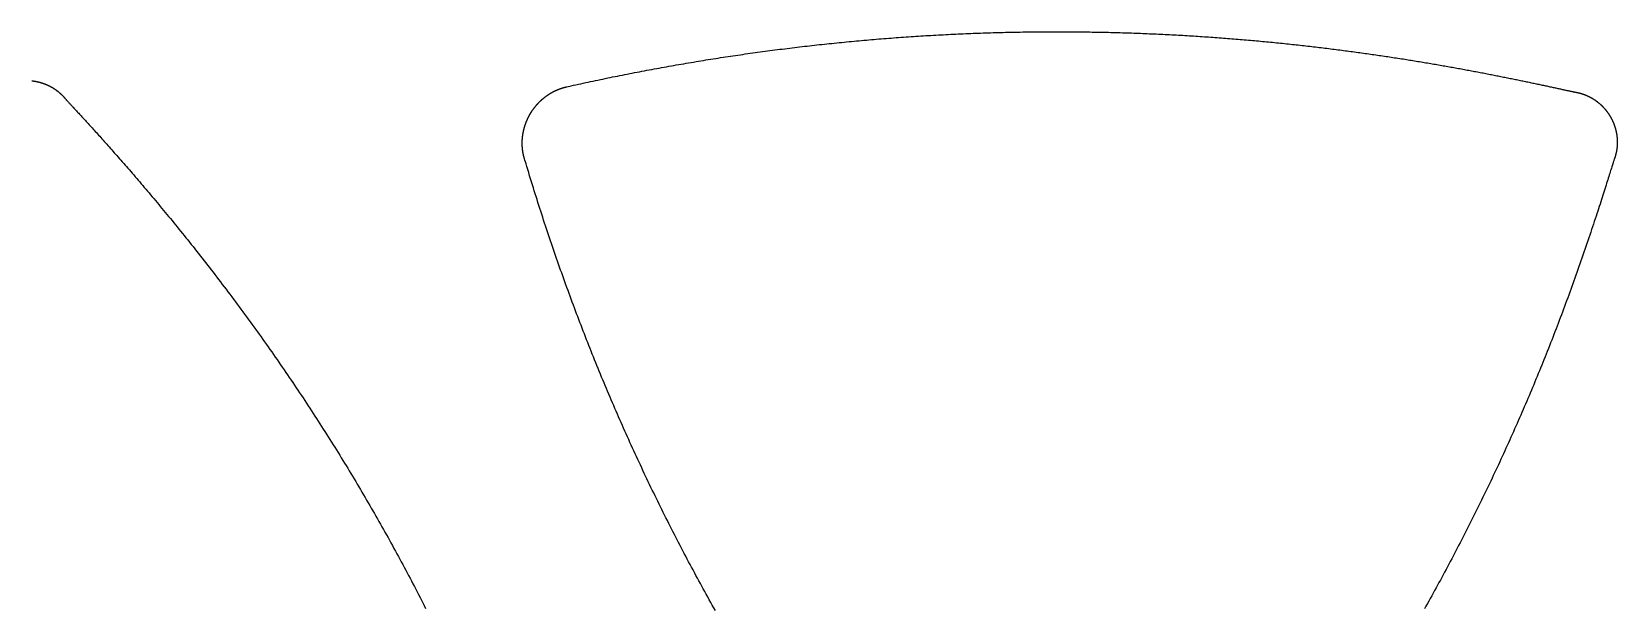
# Model space of a CAD drawing. Extents: x -3 to 136, y 0 to 121.
# Drawn here: x 50.09 to 75.42, y 16.77 to 25.97 of the extents above; entities that cross this region are included whole.
import ezdxf

# ---------------------------------------------------------------- set-up
doc = ezdxf.new("R2010")
doc.units = 0
doc.layers.get('0').update_dxf_attribs({"linetype": 'CONTINUOUS'})

msp = doc.modelspace()

# ---------------------------------------------------------------- linework, layer by layer
for points in [[(58.6325, 25.0949, 0), (58.7015, 25.1102, 0), (58.7409, 25.1189, 0), (58.7798, 25.1274, 0), (58.8187, 25.136, 0), (58.8578, 25.1445, 0), (58.8969, 25.1529, 0), (58.936, 25.1614, 0), (58.975, 25.1697, 0), (59.014, 25.1781, 0), (59.053, 25.1864, 0), (59.092, 25.1946, 0), (59.131, 25.2028, 0), (59.17, 25.211, 0), (59.209, 25.2191, 0), (59.2481, 25.2272, 0), (59.2872, 25.2352, 0), (59.3263, 25.2432, 0), (59.3654, 25.2512, 0), (59.4045, 25.2591, 0), (59.4436, 25.267, 0), (59.4827, 25.2749, 0), (59.5219, 25.2827, 0), (59.561, 25.2904, 0), (59.6001, 25.2981, 0), (59.6392, 25.3058, 0), (59.6784, 25.3134, 0), (59.7175, 25.321, 0), (59.7567, 25.3286, 0), (59.7958, 25.3361, 0), (59.835, 25.3435, 0), (59.8741, 25.351, 0), (59.9133, 25.3583, 0), (59.9525, 25.3657, 0), (59.9917, 25.373, 0), (60.0308, 25.3802, 0), (60.07, 25.3874, 0), (60.1092, 25.3946, 0), (60.1485, 25.4017, 0), (60.1877, 25.4088, 0), (60.2269, 25.4158, 0), (60.2661, 25.4228, 0), (60.3054, 25.4298, 0), (60.3446, 25.4367, 0), (60.3839, 25.4436, 0), (60.4232, 25.4504, 0), (60.4624, 25.4572, 0), (60.5017, 25.4639, 0), (60.541, 25.4706, 0), (60.5803, 25.4773, 0), (60.6197, 25.4839, 0), (60.659, 25.4905, 0), (60.6983, 25.497, 0), (60.7377, 25.5035, 0), (60.777, 25.51, 0), (60.8164, 25.5164, 0), (60.8558, 25.5227, 0), (60.8951, 25.529, 0), (60.9345, 25.5353, 0), (60.9739, 25.5415, 0), (61.0133, 25.5477, 0), (61.0526, 25.5539, 0), (61.092, 25.56, 0), (61.1314, 25.566, 0), (61.1708, 25.572, 0), (61.2102, 25.578, 0), (61.2495, 25.5839, 0), (61.2889, 25.5898, 0), (61.3283, 25.5956, 0), (61.3677, 25.6014, 0), (61.4071, 25.6071, 0), (61.4465, 25.6128, 0), (61.4859, 25.6185, 0), (61.5253, 25.6241, 0), (61.5647, 25.6297, 0), (61.6042, 25.6352, 0), (61.6436, 25.6407, 0), (61.683, 25.6461, 0), (61.7224, 25.6515, 0), (61.7618, 25.6568, 0), (61.8012, 25.6622, 0), (61.8407, 25.6674, 0), (61.8801, 25.6726, 0), (61.9195, 25.6778, 0), (61.959, 25.6829, 0), (61.9984, 25.688, 0), (62.0379, 25.693, 0), (62.0773, 25.698, 0), (62.1167, 25.703, 0), (62.1562, 25.7079, 0), (62.1957, 25.7127, 0), (62.2351, 25.7176, 0), (62.2746, 25.7223, 0), (62.314, 25.7271, 0), (62.3535, 25.7317, 0), (62.393, 25.7364, 0), (62.4324, 25.741, 0), (62.4719, 25.7455, 0), (62.5114, 25.75, 0), (62.5509, 25.7545, 0), (62.5904, 25.7589, 0), (62.6299, 25.7633, 0), (62.6694, 25.7676, 0), (62.7089, 25.7719, 0), (62.7484, 25.7761, 0), (62.7879, 25.7803, 0), (62.8274, 25.7845, 0), (62.8669, 25.7886, 0), (62.9064, 25.7926, 0), (62.9459, 25.7966, 0), (62.9854, 25.8006, 0), (63.025, 25.8045, 0), (63.0645, 25.8084, 0), (63.104, 25.8123, 0), (63.1436, 25.8161, 0), (63.1831, 25.8198, 0), (63.2227, 25.8235, 0), (63.2622, 25.8272, 0), (63.3018, 25.8308, 0), (63.3413, 25.8344, 0), (63.3809, 25.8379, 0), (63.4205, 25.8414, 0), (63.46, 25.8448, 0), (63.4996, 25.8482, 0), (63.5392, 25.8515, 0), (63.5788, 25.8548, 0), (63.6184, 25.8581, 0), (63.658, 25.8613, 0), (63.6976, 25.8645, 0), (63.7372, 25.8676, 0), (63.7768, 25.8707, 0), (63.8164, 25.8737, 0), (63.856, 25.8767, 0), (63.8956, 25.8796, 0), (63.9352, 25.8825, 0), (63.9749, 25.8854, 0), (64.0145, 25.8882, 0), (64.0541, 25.891, 0), (64.0938, 25.8937, 0), (64.1334, 25.8964, 0), (64.1731, 25.899, 0), (64.2127, 25.9016, 0), (64.2524, 25.9041, 0), (64.2921, 25.9066, 0), (64.3317, 25.9091, 0), (64.3714, 25.9115, 0), (64.4111, 25.9138, 0), (64.4508, 25.9161, 0), (64.4905, 25.9184, 0), (64.5302, 25.9206, 0), (64.5699, 25.9228, 0), (64.6096, 25.9249, 0), (64.6493, 25.927, 0), (64.689, 25.9291, 0), (64.7287, 25.9311, 0), (64.7684, 25.933, 0), (64.8082, 25.9349, 0), (64.8479, 25.9368, 0), (64.8877, 25.9386, 0), (64.9274, 25.9404, 0), (64.9672, 25.9421, 0), (65.0069, 25.9438, 0), (65.0467, 25.9455, 0), (65.0864, 25.947, 0), (65.1262, 25.9486, 0), (65.166, 25.9501, 0), (65.2058, 25.9516, 0), (65.2456, 25.953, 0), (65.2854, 25.9543, 0), (65.3252, 25.9557, 0), (65.365, 25.9569, 0), (65.4048, 25.9582, 0), (65.4446, 25.9593, 0), (65.4844, 25.9605, 0), (65.5242, 25.9616, 0), (65.5639, 25.9626, 0), (65.6035, 25.9636, 0), (65.6431, 25.9646, 0), (65.6826, 25.9655, 0), (65.7221, 25.9663, 0), (65.7615, 25.9672, 0), (65.8009, 25.9679, 0), (65.8402, 25.9687, 0), (65.8794, 25.9693, 0), (65.9186, 25.97, 0), (65.9577, 25.9706, 0), (65.9968, 25.9711, 0), (66.0358, 25.9716, 0), (66.0747, 25.9721, 0), (66.1136, 25.9725, 0), (66.1524, 25.9728, 0), (66.1912, 25.9732, 0), (66.2299, 25.9734, 0), (66.2685, 25.9737, 0), (66.3071, 25.9739, 0), (66.3457, 25.974, 0), (66.3841, 25.9741, 0), (66.4225, 25.9742, 0), (66.4609, 25.9742, 0), (66.4992, 25.9742, 0), (66.5374, 25.9742, 0), (66.5756, 25.9741, 0), (66.6137, 25.9739, 0), (66.6517, 25.9737, 0), (66.6897, 25.9735, 0), (66.7276, 25.9732, 0), (66.7655, 25.9729, 0), (66.8033, 25.9726, 0), (66.841, 25.9722, 0), (66.8787, 25.9718, 0), (66.9163, 25.9713, 0), (66.9539, 25.9708, 0), (66.9914, 25.9703, 0), (67.0288, 25.9697, 0), (67.0662, 25.9691, 0), (67.1035, 25.9684, 0), (67.1407, 25.9677, 0), (67.1779, 25.967, 0), (67.215, 25.9662, 0), (67.2521, 25.9654, 0), (67.2891, 25.9645, 0), (67.326, 25.9636, 0), (67.3629, 25.9627, 0), (67.3997, 25.9617, 0), (67.4365, 25.9607, 0), (67.4732, 25.9597, 0), (67.5098, 25.9586, 0), (67.5463, 25.9575, 0), (67.5828, 25.9564, 0), (67.6193, 25.9552, 0), (67.6556, 25.954, 0), (67.692, 25.9527, 0), (67.7282, 25.9514, 0), (67.7644, 25.9501, 0), (67.8005, 25.9487, 0), (67.8365, 25.9473, 0), (67.8725, 25.9459, 0), (67.9085, 25.9445, 0), (67.9443, 25.943, 0), (67.9801, 25.9414, 0), (68.0158, 25.9399, 0), (68.0515, 25.9383, 0), (68.0871, 25.9366, 0), (68.1226, 25.935, 0), (68.1581, 25.9333, 0), (68.1935, 25.9315, 0), (68.2289, 25.9298, 0), (68.2641, 25.928, 0), (68.2994, 25.9262, 0), (68.3345, 25.9243, 0), (68.3696, 25.9224, 0), (68.4046, 25.9205, 0), (68.4396, 25.9185, 0), (68.4744, 25.9166, 0), (68.5093, 25.9145, 0), (68.544, 25.9125, 0), (68.5787, 25.9104, 0), (68.6133, 25.9083, 0), (68.6479, 25.9062, 0), (68.6824, 25.904, 0), (68.7168, 25.9018, 0), (68.7511, 25.8996, 0), (68.7854, 25.8973, 0), (68.8196, 25.8951, 0), (68.8538, 25.8928, 0), (68.8879, 25.8904, 0), (68.9219, 25.888, 0), (68.9559, 25.8857, 0), (68.9897, 25.8832, 0), (69.0236, 25.8808, 0), (69.0573, 25.8783, 0), (69.091, 25.8758, 0), (69.1246, 25.8733, 0), (69.1582, 25.8707, 0), (69.1916, 25.8681, 0), (69.225, 25.8655, 0), (69.2584, 25.8629, 0), (69.2917, 25.8602, 0), (69.3249, 25.8575, 0), (69.358, 25.8548, 0), (69.3911, 25.852, 0), (69.4241, 25.8493, 0), (69.457, 25.8465, 0), (69.4899, 25.8437, 0), (69.5227, 25.8408, 0), (69.5554, 25.8379, 0), (69.588, 25.835, 0), (69.6206, 25.8321, 0), (69.6531, 25.8292, 0), (69.6856, 25.8262, 0), (69.718, 25.8232, 0), (69.7503, 25.8202, 0), (69.7825, 25.8172, 0), (69.8147, 25.8141, 0), (69.8468, 25.8111, 0), (69.8788, 25.808, 0), (69.9108, 25.8048, 0), (69.9427, 25.8017, 0), (69.9745, 25.7985, 0), (70.0062, 25.7953, 0), (70.0379, 25.7921, 0), (70.0695, 25.7889, 0), (70.101, 25.7856, 0), (70.1325, 25.7823, 0), (70.1639, 25.7791, 0), (70.1952, 25.7757, 0), (70.2265, 25.7724, 0), (70.2576, 25.769, 0), (70.2887, 25.7657, 0), (70.3198, 25.7623, 0), (70.3507, 25.7589, 0), (70.3816, 25.7554, 0), (70.4125, 25.752, 0), (70.4432, 25.7485, 0), (70.4739, 25.745, 0), (70.5045, 25.7415, 0), (70.535, 25.738, 0), (70.5655, 25.7344, 0), (70.5959, 25.7309, 0), (70.6262, 25.7273, 0), (70.6564, 25.7237, 0), (70.6866, 25.7201, 0), (70.7167, 25.7164, 0), (70.7467, 25.7128, 0), (70.7767, 25.7091, 0), (70.8065, 25.7054, 0), (70.8363, 25.7017, 0), (70.8661, 25.698, 0), (70.8957, 25.6943, 0), (70.9253, 25.6905, 0), (70.9548, 25.6868, 0), (70.9842, 25.683, 0), (71.0136, 25.6792, 0), (71.0429, 25.6754, 0), (71.0721, 25.6716, 0), (71.1012, 25.6678, 0), (71.1303, 25.6639, 0), (71.1593, 25.66, 0), (71.1882, 25.6562, 0), (71.217, 25.6523, 0), (71.2458, 25.6484, 0), (71.2745, 25.6445, 0), (71.3031, 25.6405, 0), (71.3316, 25.6366, 0), (71.3601, 25.6326, 0), (71.3885, 25.6287, 0), (71.4168, 25.6247, 0), (71.445, 25.6207, 0), (71.4732, 25.6167, 0), (71.5013, 25.6127, 0), (71.5293, 25.6086, 0), (71.5572, 25.6046, 0), (71.5851, 25.6006, 0), (71.6129, 25.5965, 0), (71.6406, 25.5924, 0), (71.6682, 25.5883, 0), (71.6958, 25.5843, 0), (71.7232, 25.5802, 0), (71.7506, 25.576, 0), (71.778, 25.5719, 0), (71.8052, 25.5678, 0), (71.8324, 25.5637, 0), (71.8595, 25.5595, 0), (71.8865, 25.5554, 0), (71.9134, 25.5512, 0), (71.9403, 25.547, 0), (71.9671, 25.5428, 0), (71.9938, 25.5387, 0), (72.0204, 25.5345, 0), (72.0469, 25.5303, 0), (72.0734, 25.5261, 0), (72.0998, 25.5218, 0), (72.1261, 25.5176, 0), (72.1524, 25.5134, 0), (72.1785, 25.5091, 0), (72.2046, 25.5049, 0), (72.2306, 25.5007, 0), (72.2565, 25.4964, 0), (72.2824, 25.4921, 0), (72.3081, 25.4879, 0), (72.3338, 25.4836, 0), (72.3594, 25.4793, 0), (72.3849, 25.475, 0), (72.4104, 25.4708, 0), (72.4358, 25.4665, 0), (72.4611, 25.4622, 0), (72.4863, 25.4579, 0), (72.5114, 25.4536, 0), (72.5364, 25.4493, 0), (72.5614, 25.445, 0), (72.5863, 25.4407, 0), (72.6111, 25.4363, 0), (72.6358, 25.432, 0), (72.6605, 25.4277, 0), (72.6851, 25.4234, 0), (72.7096, 25.4191, 0), (72.734, 25.4147, 0), (72.7583, 25.4104, 0), (72.7825, 25.4061, 0), (72.8067, 25.4017, 0), (72.8308, 25.3974, 0), (72.8548, 25.3931, 0), (72.8787, 25.3887, 0), (72.9026, 25.3844, 0), (72.9263, 25.3801, 0), (72.95, 25.3757, 0), (72.9736, 25.3714, 0), (72.9971, 25.3671, 0), (73.0205, 25.3627, 0), (73.0439, 25.3584, 0), (73.0671, 25.3541, 0), (73.0903, 25.3497, 0), (73.1134, 25.3454, 0), (73.1365, 25.3411, 0), (73.1594, 25.3367, 0), (73.1823, 25.3324, 0), (73.205, 25.3281, 0), (73.2277, 25.3238, 0), (73.2503, 25.3194, 0), (73.2728, 25.3151, 0), (73.2953, 25.3108, 0), (73.3176, 25.3065, 0), (73.3399, 25.3022, 0), (73.3621, 25.2979, 0), (73.3842, 25.2936, 0), (73.4062, 25.2893, 0), (73.4282, 25.285, 0), (73.45, 25.2807, 0), (73.4718, 25.2764, 0), (73.4935, 25.2722, 0), (73.5151, 25.2679, 0), (73.5366, 25.2636, 0), (73.5581, 25.2594, 0), (73.5794, 25.2551, 0), (73.6007, 25.2509, 0), (73.6219, 25.2466, 0), (73.6429, 25.2424, 0), (73.664, 25.2381, 0), (73.6849, 25.2339, 0), (73.7057, 25.2297, 0), (73.7265, 25.2255, 0), (73.7472, 25.2213, 0), (73.7677, 25.2171, 0), (73.7882, 25.2129, 0), (73.8087, 25.2087, 0), (73.829, 25.2045, 0), (73.8492, 25.2004, 0), (73.8694, 25.1962, 0), (73.8895, 25.1921, 0), (73.9094, 25.1879, 0), (73.9293, 25.1838, 0), (73.9491, 25.1797, 0), (73.9689, 25.1756, 0), (73.9885, 25.1715, 0), (74.0081, 25.1674, 0), (74.0275, 25.1633, 0), (74.0469, 25.1592, 0), (74.0662, 25.1551, 0), (74.0854, 25.1511, 0), (74.1045, 25.147, 0), (74.1235, 25.143, 0), (74.1425, 25.139, 0), (74.1613, 25.135, 0), (74.1801, 25.131, 0), (74.1988, 25.127, 0), (74.2173, 25.123, 0), (74.2357, 25.1191, 0), (74.2538, 25.1152, 0), (74.2717, 25.1114, 0), (74.2894, 25.1076, 0), (74.3069, 25.1038, 0), (74.3241, 25.1001, 0), (74.341, 25.0965, 0), (74.3578, 25.0929, 0), (74.3743, 25.0893, 0), (74.3905, 25.0858, 0), (74.4064, 25.0823, 0), (74.4221, 25.0789, 0), (74.4375, 25.0756, 0), (74.4527, 25.0723, 0), (74.4675, 25.0691, 0), (74.4821, 25.0659, 0), (74.4964, 25.0628, 0), (74.5104, 25.0597, 0), (74.524, 25.0568, 0), (74.5374, 25.0539, 0), (74.5504, 25.051, 0), (74.5631, 25.0483, 0), (74.5755, 25.0456, 0), (74.5876, 25.043, 0), (74.5993, 25.0404, 0), (74.6107, 25.0379, 0), (74.6217, 25.0355, 0), (74.6324, 25.0332, 0), (74.6427, 25.031, 0), (74.6527, 25.0289, 0), (74.6623, 25.0268, 0), (74.6715, 25.0248, 0), (74.6803, 25.0229, 0), (74.6888, 25.0211, 0), (74.6968, 25.0194, 0), (74.7045, 25.0178, 0), (74.7117, 25.0163, 0), (74.7186, 25.0149, 0), (74.725, 25.0135, 0), (74.7311, 25.0123, 0), (74.7367, 25.0112, 0), (74.7418, 25.0101, 0), (74.7466, 25.0092, 0), (74.7509, 25.0084, 0), (74.7547, 25.0077, 0), (74.7581, 25.0071, 0)], [(50.085, 25.1906, 0), (50.0886, 25.1902, 0), (50.0923, 25.1898, 0), (50.0959, 25.1894, 0), (50.0995, 25.189, 0), (50.1031, 25.1886, 0), (50.1067, 25.1881, 0), (50.1103, 25.1876, 0), (50.1139, 25.1871, 0), (50.1175, 25.1866, 0), (50.1211, 25.1861, 0), (50.1247, 25.1855, 0), (50.1283, 25.185, 0), (50.1319, 25.1844, 0), (50.1355, 25.1838, 0), (50.1391, 25.1832, 0), (50.1427, 25.1826, 0), (50.1462, 25.182, 0), (50.1498, 25.1813, 0), (50.1534, 25.1807, 0), (50.1569, 25.18, 0), (50.1605, 25.1793, 0), (50.1641, 25.1786, 0), (50.1676, 25.1778, 0), (50.1712, 25.1771, 0), (50.1747, 25.1763, 0), (50.1783, 25.1755, 0), (50.1818, 25.1748, 0), (50.1854, 25.1739, 0), (50.1889, 25.1731, 0), (50.1924, 25.1723, 0), (50.196, 25.1714, 0), (50.1995, 25.1706, 0), (50.203, 25.1697, 0), (50.2065, 25.1688, 0), (50.21, 25.1679, 0), (50.2135, 25.1669, 0), (50.217, 25.166, 0), (50.2205, 25.165, 0), (50.224, 25.164, 0), (50.2275, 25.1631, 0), (50.231, 25.162, 0), (50.2345, 25.161, 0), (50.238, 25.16, 0), (50.2414, 25.1589, 0), (50.2449, 25.1579, 0), (50.2484, 25.1568, 0), (50.2518, 25.1557, 0), (50.2553, 25.1546, 0), (50.2587, 25.1534, 0), (50.2621, 25.1523, 0), (50.2656, 25.1511, 0), (50.269, 25.1499, 0), (50.2724, 25.1487, 0), (50.2759, 25.1475, 0), (50.2793, 25.1463, 0), (50.2827, 25.1451, 0), (50.2861, 25.1438, 0), (50.2895, 25.1426, 0), (50.2929, 25.1413, 0), (50.2963, 25.14, 0), (50.2997, 25.1387, 0), (50.303, 25.1373, 0), (50.3064, 25.136, 0), (50.3098, 25.1346, 0), (50.3131, 25.1332, 0), (50.3165, 25.1319, 0), (50.3198, 25.1305, 0), (50.3232, 25.129, 0), (50.3265, 25.1276, 0), (50.3298, 25.1261, 0), (50.3331, 25.1247, 0), (50.3365, 25.1232, 0), (50.3398, 25.1217, 0), (50.3431, 25.1202, 0), (50.3464, 25.1187, 0), (50.3496, 25.1171, 0), (50.3529, 25.1156, 0), (50.3562, 25.114, 0), (50.3595, 25.1124, 0), (50.3627, 25.1108, 0), (50.366, 25.1092, 0), (50.3692, 25.1076, 0), (50.3725, 25.1059, 0), (50.3757, 25.1043, 0), (50.3789, 25.1026, 0), (50.3822, 25.1009, 0), (50.3854, 25.0992, 0), (50.3886, 25.0975, 0), (50.3918, 25.0957, 0), (50.395, 25.094, 0), (50.3981, 25.0922, 0), (50.4013, 25.0904, 0), (50.4045, 25.0886, 0), (50.4076, 25.0868, 0), (50.4108, 25.085, 0), (50.4139, 25.0832, 0), (50.417, 25.0813, 0), (50.4202, 25.0795, 0), (50.4233, 25.0776, 0), (50.4264, 25.0757, 0), (50.4295, 25.0738, 0), (50.4325, 25.0719, 0), (50.4356, 25.0699, 0), (50.4387, 25.068, 0), (50.4417, 25.066, 0), (50.4448, 25.0641, 0), (50.4478, 25.0621, 0), (50.4508, 25.0601, 0), (50.4538, 25.0581, 0), (50.4568, 25.056, 0), (50.4598, 25.054, 0), (50.4628, 25.0519, 0), (50.4658, 25.0499, 0), (50.4688, 25.0478, 0), (50.4717, 25.0457, 0), (50.4747, 25.0436, 0), (50.4776, 25.0414, 0), (50.4805, 25.0393, 0), (50.4835, 25.0371, 0), (50.4864, 25.035, 0), (50.4893, 25.0328, 0), (50.4921, 25.0306, 0), (50.495, 25.0284, 0), (50.4979, 25.0262, 0), (50.5007, 25.0239, 0), (50.5036, 25.0217, 0), (50.5064, 25.0194, 0), (50.5092, 25.0172, 0), (50.512, 25.0149, 0), (50.5148, 25.0126, 0), (50.5176, 25.0103, 0), (50.5204, 25.0079, 0), (50.5232, 25.0056, 0), (50.5259, 25.0033, 0), (50.5287, 25.0009, 0), (50.5314, 24.9985, 0), (50.5341, 24.9961, 0), (50.5368, 24.9937, 0), (50.5395, 24.9913, 0), (50.5422, 24.9889, 0), (50.5449, 24.9864, 0), (50.5476, 24.984, 0), (50.5502, 24.9815, 0), (50.5528, 24.979, 0), (50.5555, 24.9765, 0), (50.5581, 24.974, 0), (50.5607, 24.9715, 0), (50.5633, 24.969, 0), (50.5659, 24.9664, 0), (50.5684, 24.9639, 0), (50.571, 24.9613, 0), (50.5735, 24.9587, 0), (50.5761, 24.9561, 0), (50.5786, 24.9535, 0), (50.5811, 24.9509, 0), (50.5836, 24.9483, 0), (50.586, 24.9456, 0), (50.5885, 24.943, 0), (50.591, 24.9403, 0), (50.5934, 24.9376, 0), (50.5958, 24.9349, 0), (50.5982, 24.9322, 0), (50.6007, 24.9295, 0), (50.603, 24.9268, 0), (50.6054, 24.924, 0), (50.6078, 24.9213, 0), (50.6101, 24.9185, 0), (50.6125, 24.9157, 0)], [(57.958, 23.9454, 0), (57.9569, 23.9491, 0), (57.9558, 23.9528, 0), (57.9547, 23.9566, 0), (57.9536, 23.9603, 0), (57.9525, 23.9641, 0), (57.9515, 23.9678, 0), (57.9505, 23.9716, 0), (57.9495, 23.9753, 0), (57.9485, 23.9791, 0), (57.9476, 23.9829, 0), (57.9466, 23.9866, 0), (57.9457, 23.9904, 0), (57.9448, 23.9942, 0), (57.9439, 23.998, 0), (57.943, 24.0018, 0), (57.9422, 24.0056, 0), (57.9413, 24.0094, 0), (57.9405, 24.0132, 0), (57.9397, 24.017, 0), (57.9389, 24.0208, 0), (57.9381, 24.0246, 0), (57.9374, 24.0284, 0), (57.9366, 24.0322, 0), (57.9359, 24.036, 0), (57.9352, 24.0399, 0), (57.9346, 24.0437, 0), (57.9339, 24.0475, 0), (57.9332, 24.0514, 0), (57.9326, 24.0552, 0), (57.932, 24.059, 0), (57.9314, 24.0629, 0), (57.9308, 24.0667, 0), (57.9303, 24.0706, 0), (57.9297, 24.0744, 0), (57.9292, 24.0783, 0), (57.9287, 24.0822, 0), (57.9282, 24.086, 0), (57.9278, 24.0899, 0), (57.9273, 24.0937, 0), (57.9269, 24.0976, 0), (57.9264, 24.1015, 0), (57.926, 24.1053, 0), (57.9257, 24.1092, 0), (57.9253, 24.1131, 0), (57.9249, 24.117, 0), (57.9246, 24.1208, 0), (57.9243, 24.1247, 0), (57.924, 24.1286, 0), (57.9237, 24.1325, 0), (57.9235, 24.1364, 0), (57.9232, 24.1403, 0), (57.923, 24.1441, 0), (57.9228, 24.148, 0), (57.9226, 24.1519, 0), (57.9224, 24.1558, 0), (57.9222, 24.1597, 0), (57.9221, 24.1636, 0), (57.922, 24.1675, 0), (57.9219, 24.1714, 0), (57.9218, 24.1753, 0), (57.9217, 24.1792, 0), (57.9217, 24.1831, 0), (57.9216, 24.1869, 0), (57.9216, 24.1908, 0), (57.9216, 24.1947, 0), (57.9216, 24.1986, 0), (57.9216, 24.2025, 0), (57.9217, 24.2064, 0), (57.9217, 24.2103, 0), (57.9218, 24.2142, 0), (57.9219, 24.2181, 0), (57.922, 24.222, 0), (57.9222, 24.2259, 0), (57.9223, 24.2297, 0), (57.9225, 24.2336, 0), (57.9226, 24.2375, 0), (57.9228, 24.2414, 0), (57.9231, 24.2453, 0), (57.9233, 24.2492, 0), (57.9235, 24.2531, 0), (57.9238, 24.2569, 0), (57.9241, 24.2608, 0), (57.9244, 24.2647, 0), (57.9247, 24.2686, 0), (57.925, 24.2725, 0), (57.9254, 24.2763, 0), (57.9257, 24.2802, 0), (57.9261, 24.2841, 0), (57.9265, 24.288, 0), (57.9269, 24.2918, 0), (57.9274, 24.2957, 0), (57.9278, 24.2996, 0), (57.9283, 24.3034, 0), (57.9288, 24.3073, 0), (57.9293, 24.3111, 0), (57.9298, 24.315, 0), (57.9303, 24.3189, 0), (57.9309, 24.3227, 0), (57.9314, 24.3266, 0), (57.932, 24.3304, 0), (57.9326, 24.3343, 0), (57.9332, 24.3381, 0), (57.9338, 24.342, 0), (57.9345, 24.3458, 0), (57.9352, 24.3496, 0), (57.9358, 24.3535, 0), (57.9365, 24.3573, 0), (57.9372, 24.3611, 0), (57.938, 24.365, 0), (57.9387, 24.3688, 0), (57.9395, 24.3726, 0), (57.9402, 24.3764, 0), (57.941, 24.3802, 0), (57.9418, 24.3841, 0), (57.9427, 24.3879, 0), (57.9435, 24.3917, 0), (57.9444, 24.3955, 0), (57.9452, 24.3993, 0), (57.9461, 24.403, 0), (57.947, 24.4068, 0), (57.9479, 24.4106, 0), (57.9489, 24.4144, 0), (57.9498, 24.4182, 0), (57.9508, 24.4219, 0), (57.9518, 24.4257, 0), (57.9528, 24.4295, 0), (57.9538, 24.4332, 0), (57.9548, 24.437, 0), (57.9558, 24.4407, 0), (57.9569, 24.4445, 0), (57.958, 24.4482, 0), (57.9591, 24.4519, 0), (57.9602, 24.4557, 0), (57.9613, 24.4594, 0), (57.9624, 24.4631, 0), (57.9636, 24.4668, 0), (57.9648, 24.4705, 0), (57.9659, 24.4742, 0), (57.9671, 24.4779, 0), (57.9683, 24.4816, 0), (57.9696, 24.4853, 0), (57.9708, 24.489, 0), (57.9721, 24.4927, 0), (57.9734, 24.4963, 0), (57.9746, 24.5, 0), (57.976, 24.5037, 0), (57.9773, 24.5073, 0), (57.9786, 24.511, 0), (57.98, 24.5146, 0), (57.9813, 24.5182, 0), (57.9827, 24.5219, 0), (57.9841, 24.5255, 0), (57.9855, 24.5291, 0), (57.9869, 24.5327, 0), (57.9884, 24.5364, 0), (57.9898, 24.54, 0), (57.9913, 24.5436, 0), (57.9928, 24.5471, 0), (57.9943, 24.5507, 0), (57.9958, 24.5543, 0), (57.9973, 24.5579, 0), (57.9989, 24.5615, 0), (58.0004, 24.565, 0), (58.002, 24.5686, 0), (58.0036, 24.5721, 0), (58.0052, 24.5757, 0), (58.0068, 24.5792, 0), (58.0084, 24.5827, 0), (58.0101, 24.5862, 0), (58.0117, 24.5898, 0), (58.0134, 24.5933, 0), (58.0151, 24.5968, 0), (58.0168, 24.6003, 0), (58.0185, 24.6038, 0), (58.0203, 24.6072, 0), (58.022, 24.6107, 0), (58.0238, 24.6142, 0), (58.0255, 24.6176, 0), (58.0273, 24.6211, 0), (58.0291, 24.6245, 0), (58.031, 24.628, 0), (58.0328, 24.6314, 0), (58.0346, 24.6348, 0), (58.0365, 24.6382, 0), (58.0384, 24.6417, 0), (58.0403, 24.6451, 0), (58.0422, 24.6485, 0), (58.0441, 24.6518, 0), (58.046, 24.6552, 0), (58.048, 24.6586, 0), (58.0499, 24.662, 0), (58.0519, 24.6653, 0), (58.0539, 24.6687, 0), (58.0559, 24.672, 0), (58.0579, 24.6753, 0), (58.0599, 24.6787, 0), (58.062, 24.682, 0), (58.064, 24.6853, 0), (58.0661, 24.6886, 0), (58.0682, 24.6919, 0), (58.0703, 24.6952, 0), (58.0724, 24.6984, 0), (58.0745, 24.7017, 0), (58.0767, 24.705, 0), (58.0788, 24.7082, 0), (58.081, 24.7114, 0), (58.0832, 24.7147, 0), (58.0854, 24.7179, 0), (58.0876, 24.7211, 0), (58.0898, 24.7243, 0), (58.092, 24.7275, 0), (58.0943, 24.7307, 0), (58.0965, 24.7339, 0), (58.0988, 24.737, 0), (58.1011, 24.7402, 0), (58.1034, 24.7433, 0), (58.1057, 24.7465, 0), (58.108, 24.7496, 0), (58.1103, 24.7527, 0), (58.1127, 24.7558, 0), (58.115, 24.7589, 0), (58.1174, 24.762, 0), (58.1198, 24.7651, 0), (58.1222, 24.7681, 0), (58.1246, 24.7712, 0), (58.127, 24.7742, 0), (58.1295, 24.7773, 0), (58.1319, 24.7803, 0), (58.1344, 24.7833, 0), (58.1368, 24.7863, 0), (58.1393, 24.7893, 0), (58.1418, 24.7923, 0), (58.1443, 24.7953, 0), (58.1468, 24.7982, 0), (58.1494, 24.8012, 0), (58.1519, 24.8041, 0), (58.1545, 24.8071, 0), (58.157, 24.81, 0), (58.1596, 24.8129, 0), (58.1622, 24.8158, 0), (58.1648, 24.8187, 0), (58.1674, 24.8215, 0), (58.1701, 24.8244, 0), (58.1727, 24.8273, 0), (58.1753, 24.8301, 0), (58.178, 24.8329, 0), (58.1807, 24.8358, 0), (58.1834, 24.8386, 0), (58.1861, 24.8414, 0), (58.1888, 24.8442, 0), (58.1915, 24.8469, 0), (58.1942, 24.8497, 0), (58.197, 24.8525, 0), (58.1997, 24.8552, 0), (58.2025, 24.8579, 0), (58.2052, 24.8607, 0), (58.208, 24.8634, 0), (58.2108, 24.8661, 0), (58.2136, 24.8687, 0), (58.2165, 24.8714, 0), (58.2193, 24.8741, 0), (58.2221, 24.8767, 0), (58.225, 24.8794, 0), (58.2279, 24.882, 0), (58.2307, 24.8846, 0), (58.2336, 24.8872, 0), (58.2365, 24.8898, 0), (58.2394, 24.8924, 0), (58.2423, 24.8949, 0), (58.2453, 24.8975, 0), (58.2482, 24.9, 0), (58.2512, 24.9026, 0), (58.2541, 24.9051, 0), (58.2571, 24.9076, 0), (58.2601, 24.9101, 0), (58.2631, 24.9126, 0), (58.2661, 24.915, 0), (58.2691, 24.9175, 0), (58.2721, 24.9199, 0), (58.2752, 24.9223, 0), (58.2782, 24.9248, 0), (58.2813, 24.9272, 0), (58.2843, 24.9296, 0), (58.2874, 24.9319, 0), (58.2905, 24.9343, 0), (58.2936, 24.9367, 0), (58.2967, 24.939, 0), (58.2998, 24.9413, 0), (58.303, 24.9436, 0), (58.3061, 24.9459, 0), (58.3093, 24.9482, 0), (58.3124, 24.9505, 0), (58.3156, 24.9528, 0), (58.3188, 24.955, 0), (58.3219, 24.9572, 0), (58.3251, 24.9595, 0), (58.3284, 24.9617, 0), (58.3316, 24.9639, 0), (58.3348, 24.966, 0), (58.338, 24.9682, 0), (58.3413, 24.9704, 0), (58.3445, 24.9725, 0), (58.3478, 24.9746, 0), (58.3511, 24.9767, 0), (58.3543, 24.9788, 0), (58.3576, 24.9809, 0), (58.3609, 24.983, 0), (58.3642, 24.985, 0), (58.3676, 24.9871, 0), (58.3709, 24.9891, 0), (58.3742, 24.9911, 0), (58.3775, 24.9931, 0), (58.3809, 24.9951, 0), (58.3842, 24.997, 0), (58.3876, 24.999, 0), (58.391, 25.0009, 0), (58.3944, 25.0029, 0), (58.3977, 25.0048, 0), (58.4011, 25.0067, 0), (58.4045, 25.0085, 0), (58.408, 25.0104, 0), (58.4114, 25.0122, 0), (58.4148, 25.0141, 0), (58.4182, 25.0159, 0), (58.4217, 25.0177, 0), (58.4251, 25.0195, 0), (58.4286, 25.0212, 0), (58.4321, 25.023, 0), (58.4355, 25.0247, 0), (58.439, 25.0265, 0), (58.4425, 25.0282, 0), (58.446, 25.0299, 0), (58.4495, 25.0316, 0), (58.453, 25.0332, 0), (58.4565, 25.0349, 0), (58.46, 25.0365, 0), (58.4636, 25.0381, 0), (58.4671, 25.0397, 0), (58.4706, 25.0413, 0), (58.4742, 25.0429, 0), (58.4777, 25.0444, 0), (58.4813, 25.046, 0), (58.4849, 25.0475, 0), (58.4884, 25.049, 0), (58.492, 25.0505, 0), (58.4956, 25.052, 0), (58.4992, 25.0534, 0), (58.5028, 25.0549, 0), (58.5064, 25.0563, 0), (58.51, 25.0577, 0), (58.5137, 25.0591, 0), (58.5173, 25.0605, 0), (58.5209, 25.0618, 0), (58.5246, 25.0632, 0), (58.5282, 25.0645, 0), (58.5319, 25.0658, 0), (58.5355, 25.0671, 0), (58.5392, 25.0684, 0), (58.5428, 25.0696, 0), (58.5465, 25.0709, 0), (58.5502, 25.0721, 0), (58.5539, 25.0733, 0), (58.5576, 25.0745, 0), (58.5613, 25.0757, 0), (58.565, 25.0769, 0), (58.5687, 25.078, 0), (58.5724, 25.0791, 0), (58.5761, 25.0802, 0), (58.5798, 25.0813, 0), (58.5836, 25.0824, 0), (58.5873, 25.0835, 0), (58.591, 25.0845, 0), (58.5948, 25.0855, 0), (58.5985, 25.0866, 0), (58.6023, 25.0875, 0), (58.606, 25.0885, 0), (58.6098, 25.0895, 0), (58.6136, 25.0904, 0), (58.6173, 25.0913, 0), (58.6211, 25.0922, 0), (58.6249, 25.0931, 0), (58.6287, 25.094, 0), (58.6325, 25.0949, 0)], [(50.6125, 24.9157, 0), (50.615, 24.9127, 0), (50.618, 24.9093, 0), (50.6213, 24.9055, 0), (50.6249, 24.9014, 0), (50.6289, 24.8969, 0), (50.6333, 24.892, 0), (50.638, 24.8868, 0), (50.643, 24.8812, 0), (50.6484, 24.8753, 0), (50.6541, 24.869, 0), (50.6602, 24.8624, 0), (50.6666, 24.8554, 0), (50.6733, 24.8481, 0), (50.6804, 24.8405, 0), (50.6878, 24.8324, 0), (50.6955, 24.8241, 0), (50.7035, 24.8154, 0), (50.7119, 24.8063, 0), (50.7206, 24.7969, 0), (50.7296, 24.7872, 0), (50.7389, 24.7771, 0), (50.7485, 24.7667, 0), (50.7584, 24.756, 0), (50.7687, 24.7449, 0), (50.7792, 24.7335, 0), (50.7901, 24.7218, 0), (50.8013, 24.7097, 0), (50.8127, 24.6973, 0), (50.8245, 24.6846, 0), (50.8365, 24.6715, 0), (50.8488, 24.6581, 0), (50.8615, 24.6444, 0), (50.8744, 24.6304, 0), (50.8876, 24.616, 0), (50.9011, 24.6014, 0), (50.9148, 24.5864, 0), (50.9289, 24.5711, 0), (50.9432, 24.5554, 0), (50.9578, 24.5395, 0), (50.9726, 24.5233, 0), (50.9877, 24.5067, 0), (51.0031, 24.4898, 0), (51.0188, 24.4726, 0), (51.0347, 24.4551, 0), (51.0509, 24.4373, 0), (51.0673, 24.4192, 0), (51.084, 24.4008, 0), (51.101, 24.3821, 0), (51.1182, 24.3631, 0), (51.1356, 24.3438, 0), (51.1533, 24.3242, 0), (51.1712, 24.3042, 0), (51.1894, 24.284, 0), (51.2078, 24.2635, 0), (51.2265, 24.2427, 0), (51.2454, 24.2216, 0), (51.2645, 24.2002, 0), (51.2838, 24.1786, 0), (51.3034, 24.1566, 0), (51.3232, 24.1344, 0), (51.3432, 24.1118, 0), (51.3634, 24.089, 0), (51.3839, 24.0659, 0), (51.4046, 24.0425, 0), (51.4255, 24.0188, 0), (51.4466, 23.9949, 0), (51.4679, 23.9706, 0), (51.4894, 23.9461, 0), (51.5111, 23.9214, 0), (51.533, 23.8963, 0), (51.5551, 23.871, 0), (51.5775, 23.8454, 0), (51.6, 23.8195, 0), (51.6227, 23.7934, 0), (51.6456, 23.7669, 0), (51.6687, 23.7403, 0), (51.6919, 23.7133, 0), (51.7154, 23.6861, 0), (51.739, 23.6587, 0), (51.7628, 23.6309, 0), (51.7868, 23.6029, 0), (51.811, 23.5747, 0), (51.8353, 23.5462, 0), (51.8598, 23.5174, 0), (51.8845, 23.4884, 0), (51.9093, 23.4591, 0), (51.9343, 23.4296, 0), (51.9595, 23.3998, 0), (51.9848, 23.3698, 0), (52.0103, 23.3395, 0), (52.0359, 23.309, 0), (52.0617, 23.2782, 0), (52.0876, 23.2472, 0), (52.1137, 23.216, 0), (52.1399, 23.1845, 0), (52.1663, 23.1527, 0), (52.1928, 23.1207, 0), (52.2194, 23.0885, 0), (52.2462, 23.0561, 0), (52.2731, 23.0234, 0), (52.3001, 22.9905, 0), (52.3273, 22.9573, 0), (52.3546, 22.9239, 0), (52.382, 22.8903, 0), (52.4096, 22.8565, 0), (52.4372, 22.8224, 0), (52.465, 22.7881, 0), (52.4929, 22.7536, 0), (52.5209, 22.7188, 0), (52.549, 22.6838, 0), (52.5772, 22.6487, 0), (52.6055, 22.6132, 0), (52.6339, 22.5776, 0), (52.6625, 22.5418, 0), (52.6911, 22.5057, 0), (52.7198, 22.4694, 0), (52.7486, 22.4329, 0), (52.7775, 22.3962, 0), (52.8065, 22.3593, 0), (52.8356, 22.3222, 0), (52.8648, 22.2849, 0), (52.894, 22.2473, 0), (52.9233, 22.2096, 0), (52.9527, 22.1716, 0), (52.9822, 22.1335, 0), (53.0118, 22.0951, 0), (53.0414, 22.0566, 0), (53.0711, 22.0178, 0), (53.1008, 21.9789, 0), (53.1306, 21.9397, 0), (53.1605, 21.9004, 0), (53.1905, 21.8609, 0), (53.2204, 21.8212, 0), (53.2503, 21.7815, 0), (53.2801, 21.7418, 0), (53.3099, 21.702, 0), (53.3395, 21.6623, 0), (53.3692, 21.6224, 0), (53.3987, 21.5826, 0), (53.4282, 21.5427, 0), (53.4577, 21.5028, 0), (53.487, 21.4628, 0), (53.5163, 21.4228, 0), (53.5456, 21.3828, 0), (53.5748, 21.3427, 0), (53.6039, 21.3026, 0), (53.6329, 21.2625, 0), (53.6619, 21.2224, 0), (53.6909, 21.1822, 0), (53.7197, 21.1419, 0), (53.7485, 21.1017, 0), (53.7773, 21.0614, 0), (53.8059, 21.021, 0), (53.8346, 20.9807, 0), (53.8631, 20.9403, 0), (53.8916, 20.8998, 0), (53.92, 20.8594, 0), (53.9484, 20.8189, 0), (53.9767, 20.7783, 0), (54.0049, 20.7378, 0), (54.0331, 20.6971, 0), (54.0612, 20.6565, 0), (54.0892, 20.6158, 0), (54.1172, 20.5751, 0), (54.1451, 20.5344, 0), (54.173, 20.4936, 0), (54.2008, 20.4528, 0), (54.2285, 20.4119, 0), (54.2562, 20.371, 0), (54.2838, 20.3301, 0), (54.3113, 20.2892, 0), (54.3388, 20.2482, 0), (54.3662, 20.2071, 0), (54.3936, 20.1661, 0), (54.4209, 20.125, 0), (54.4481, 20.0839, 0), (54.4753, 20.0427, 0), (54.5024, 20.0015, 0), (54.5294, 19.9603, 0), (54.5564, 19.919, 0), (54.5833, 19.8777, 0), (54.6101, 19.8363, 0), (54.6369, 19.795, 0), (54.6636, 19.7536, 0), (54.6903, 19.7121, 0), (54.7169, 19.6706, 0), (54.7434, 19.6291, 0), (54.7699, 19.5875, 0), (54.7963, 19.546, 0), (54.8227, 19.5043, 0), (54.849, 19.4627, 0), (54.8752, 19.421, 0), (54.9013, 19.3792, 0), (54.9274, 19.3375, 0), (54.9535, 19.2957, 0), (54.9794, 19.2538, 0), (55.0053, 19.212, 0), (55.0312, 19.17, 0), (55.057, 19.1281, 0), (55.0827, 19.0861, 0), (55.1084, 19.0441, 0), (55.1339, 19.002, 0), (55.1595, 18.96, 0), (55.185, 18.9178, 0), (55.2104, 18.8757, 0), (55.2357, 18.8335, 0), (55.261, 18.7912, 0), (55.2862, 18.749, 0), (55.3114, 18.7067, 0), (55.3365, 18.6643, 0), (55.3615, 18.6219, 0), (55.3865, 18.5795, 0), (55.4114, 18.5371, 0), (55.4362, 18.4946, 0), (55.461, 18.452, 0), (55.4857, 18.4095, 0), (55.5104, 18.3669, 0), (55.535, 18.3243, 0), (55.5595, 18.2816, 0), (55.584, 18.2389, 0), (55.6084, 18.1961, 0), (55.6327, 18.1533, 0), (55.657, 18.1105, 0), (55.6812, 18.0677, 0), (55.7054, 18.0248, 0), (55.7295, 17.9819, 0), (55.7535, 17.9389, 0), (55.7775, 17.8959, 0), (55.8014, 17.8529, 0), (55.8252, 17.8098, 0), (55.849, 17.7667, 0), (55.8727, 17.7235, 0), (55.8964, 17.6803, 0), (55.92, 17.6371, 0), (55.9435, 17.5938, 0), (55.967, 17.5505, 0), (55.9904, 17.5072, 0), (56.0138, 17.4638, 0), (56.037, 17.4204, 0), (56.0603, 17.377, 0), (56.0834, 17.3335, 0), (56.1065, 17.29, 0), (56.1296, 17.2464, 0), (56.1525, 17.2028, 0), (56.1754, 17.1592, 0), (56.1983, 17.1155, 0), (56.2211, 17.0718, 0), (56.2438, 17.0281, 0), (56.2665, 16.9843, 0), (56.2891, 16.9405, 0), (56.3116, 16.8966, 0), (56.3341, 16.8527, 0), (56.3565, 16.8088, 0), (56.3789, 16.7648, 0)], [(74.7581, 25.0071, 0), (74.7617, 25.0064, 0), (74.7653, 25.0058, 0), (74.7688, 25.0051, 0), (74.7724, 25.0044, 0), (74.776, 25.0037, 0), (74.7795, 25.003, 0), (74.7831, 25.0023, 0), (74.7866, 25.0015, 0), (74.7902, 25.0007, 0), (74.7937, 24.9999, 0), (74.7973, 24.9991, 0), (74.8008, 24.9983, 0), (74.8043, 24.9975, 0), (74.8078, 24.9966, 0), (74.8114, 24.9957, 0), (74.8149, 24.9948, 0), (74.8184, 24.9939, 0), (74.8219, 24.993, 0), (74.8254, 24.992, 0), (74.8289, 24.9911, 0), (74.8324, 24.9901, 0), (74.8359, 24.9891, 0), (74.8394, 24.9881, 0), (74.8429, 24.987, 0), (74.8463, 24.986, 0), (74.8498, 24.9849, 0), (74.8533, 24.9838, 0), (74.8567, 24.9828, 0), (74.8602, 24.9816, 0), (74.8636, 24.9805, 0), (74.8671, 24.9794, 0), (74.8705, 24.9782, 0), (74.8739, 24.977, 0), (74.8774, 24.9758, 0), (74.8808, 24.9746, 0), (74.8842, 24.9734, 0), (74.8876, 24.9721, 0), (74.891, 24.9709, 0), (74.8944, 24.9696, 0), (74.8978, 24.9683, 0), (74.9012, 24.967, 0), (74.9046, 24.9657, 0), (74.9079, 24.9643, 0), (74.9113, 24.963, 0), (74.9147, 24.9616, 0), (74.918, 24.9602, 0), (74.9214, 24.9588, 0), (74.9247, 24.9574, 0), (74.928, 24.9559, 0), (74.9314, 24.9545, 0), (74.9347, 24.953, 0), (74.938, 24.9515, 0), (74.9413, 24.95, 0), (74.9446, 24.9485, 0), (74.9479, 24.947, 0), (74.9512, 24.9454, 0), (74.9545, 24.9439, 0), (74.9578, 24.9423, 0), (74.961, 24.9407, 0), (74.9643, 24.9391, 0), (74.9676, 24.9374, 0), (74.9708, 24.9358, 0), (74.974, 24.9342, 0), (74.9773, 24.9325, 0), (74.9805, 24.9308, 0), (74.9837, 24.9291, 0), (74.9869, 24.9274, 0), (74.9901, 24.9257, 0), (74.9933, 24.9239, 0), (74.9965, 24.9222, 0), (74.9997, 24.9204, 0), (75.0028, 24.9186, 0), (75.006, 24.9168, 0), (75.0091, 24.915, 0), (75.0123, 24.9132, 0), (75.0154, 24.9113, 0), (75.0185, 24.9095, 0), (75.0216, 24.9076, 0), (75.0247, 24.9057, 0), (75.0278, 24.9038, 0), (75.0309, 24.9019, 0), (75.034, 24.9, 0), (75.0371, 24.898, 0), (75.0401, 24.8961, 0), (75.0432, 24.8941, 0), (75.0462, 24.8921, 0), (75.0493, 24.8901, 0), (75.0523, 24.8881, 0), (75.0553, 24.8861, 0), (75.0583, 24.884, 0), (75.0613, 24.882, 0), (75.0643, 24.8799, 0), (75.0673, 24.8778, 0), (75.0702, 24.8757, 0), (75.0732, 24.8736, 0), (75.0761, 24.8715, 0), (75.0791, 24.8694, 0), (75.082, 24.8672, 0), (75.0849, 24.8651, 0), (75.0878, 24.8629, 0), (75.0907, 24.8607, 0), (75.0936, 24.8585, 0), (75.0965, 24.8563, 0), (75.0994, 24.8541, 0), (75.1022, 24.8518, 0), (75.1051, 24.8496, 0), (75.1079, 24.8473, 0), (75.1108, 24.845, 0), (75.1136, 24.8428, 0), (75.1164, 24.8405, 0), (75.1192, 24.8381, 0), (75.122, 24.8358, 0), (75.1248, 24.8335, 0), (75.1276, 24.8311, 0), (75.1303, 24.8288, 0), (75.1331, 24.8264, 0), (75.1358, 24.824, 0), (75.1385, 24.8216, 0), (75.1413, 24.8192, 0), (75.144, 24.8167, 0), (75.1467, 24.8143, 0), (75.1493, 24.8119, 0), (75.152, 24.8094, 0), (75.1547, 24.8069, 0), (75.1573, 24.8044, 0), (75.16, 24.8019, 0), (75.1626, 24.7994, 0), (75.1652, 24.7969, 0), (75.1679, 24.7944, 0), (75.1705, 24.7918, 0), (75.173, 24.7893, 0), (75.1756, 24.7867, 0), (75.1782, 24.7841, 0), (75.1807, 24.7815, 0), (75.1833, 24.7789, 0), (75.1858, 24.7763, 0), (75.1883, 24.7737, 0), (75.1908, 24.771, 0), (75.1933, 24.7684, 0), (75.1958, 24.7657, 0), (75.1983, 24.7631, 0), (75.2007, 24.7604, 0), (75.2032, 24.7577, 0), (75.2056, 24.755, 0), (75.208, 24.7523, 0), (75.2104, 24.7496, 0), (75.2128, 24.7469, 0), (75.2152, 24.7441, 0), (75.2176, 24.7414, 0), (75.2199, 24.7386, 0), (75.2223, 24.7358, 0), (75.2246, 24.7331, 0), (75.2269, 24.7303, 0), (75.2292, 24.7275, 0), (75.2315, 24.7247, 0), (75.2338, 24.7218, 0), (75.2361, 24.719, 0), (75.2384, 24.7162, 0), (75.2406, 24.7133, 0), (75.2428, 24.7105, 0), (75.2451, 24.7076, 0), (75.2473, 24.7047, 0), (75.2495, 24.7018, 0), (75.2517, 24.6989, 0), (75.2538, 24.696, 0), (75.256, 24.6931, 0), (75.2581, 24.6902, 0), (75.2603, 24.6872, 0), (75.2624, 24.6843, 0), (75.2645, 24.6813, 0), (75.2666, 24.6784, 0), (75.2687, 24.6754, 0), (75.2707, 24.6724, 0), (75.2728, 24.6694, 0), (75.2748, 24.6664, 0), (75.2769, 24.6634, 0), (75.2789, 24.6604, 0), (75.2809, 24.6574, 0), (75.2829, 24.6543, 0), (75.2848, 24.6513, 0), (75.2868, 24.6482, 0), (75.2888, 24.6452, 0), (75.2907, 24.6421, 0), (75.2926, 24.639, 0), (75.2945, 24.6359, 0), (75.2964, 24.6328, 0), (75.2983, 24.6297, 0), (75.3002, 24.6266, 0), (75.302, 24.6235, 0), (75.3039, 24.6204, 0), (75.3057, 24.6172, 0), (75.3075, 24.6141, 0), (75.3093, 24.6109, 0), (75.3111, 24.6078, 0), (75.3129, 24.6046, 0), (75.3146, 24.6014, 0), (75.3164, 24.5982, 0), (75.3181, 24.5951, 0), (75.3198, 24.5919, 0), (75.3215, 24.5886, 0), (75.3232, 24.5854, 0), (75.3249, 24.5822, 0), (75.3266, 24.579, 0), (75.3282, 24.5757, 0), (75.3299, 24.5725, 0), (75.3315, 24.5692, 0), (75.3331, 24.566, 0), (75.3347, 24.5627, 0), (75.3363, 24.5594, 0), (75.3378, 24.5561, 0), (75.3394, 24.5528, 0), (75.3409, 24.5495, 0), (75.3424, 24.5462, 0), (75.3439, 24.5429, 0), (75.3454, 24.5396, 0), (75.3469, 24.5363, 0), (75.3484, 24.5329, 0), (75.3498, 24.5296, 0), (75.3512, 24.5263, 0), (75.3527, 24.5229, 0), (75.3541, 24.5196, 0), (75.3555, 24.5162, 0), (75.3568, 24.5128, 0), (75.3582, 24.5095, 0), (75.3595, 24.5061, 0), (75.3609, 24.5027, 0), (75.3622, 24.4993, 0), (75.3635, 24.4959, 0), (75.3648, 24.4925, 0), (75.366, 24.4891, 0), (75.3673, 24.4857, 0), (75.3685, 24.4823, 0), (75.3697, 24.4789, 0), (75.371, 24.4754, 0), (75.3721, 24.472, 0), (75.3733, 24.4686, 0), (75.3745, 24.4651, 0), (75.3756, 24.4617, 0), (75.3768, 24.4582, 0), (75.3779, 24.4548, 0), (75.379, 24.4513, 0), (75.3801, 24.4478, 0), (75.3811, 24.4444, 0), (75.3822, 24.4409, 0), (75.3832, 24.4374, 0), (75.3843, 24.4339, 0), (75.3853, 24.4305, 0), (75.3863, 24.427, 0), (75.3872, 24.4235, 0), (75.3882, 24.42, 0), (75.3892, 24.4165, 0), (75.3901, 24.413, 0), (75.391, 24.4094, 0), (75.3919, 24.4059, 0), (75.3928, 24.4024, 0), (75.3937, 24.3989, 0), (75.3945, 24.3954, 0), (75.3953, 24.3918, 0), (75.3962, 24.3883, 0), (75.397, 24.3848, 0), (75.3978, 24.3812, 0), (75.3985, 24.3777, 0), (75.3993, 24.3741, 0), (75.4, 24.3706, 0), (75.4008, 24.367, 0), (75.4015, 24.3635, 0), (75.4022, 24.3599, 0), (75.4029, 24.3564, 0), (75.4035, 24.3528, 0), (75.4042, 24.3492, 0), (75.4048, 24.3456, 0), (75.4054, 24.3421, 0), (75.406, 24.3385, 0), (75.4066, 24.3349, 0), (75.4072, 24.3313, 0), (75.4077, 24.3277, 0), (75.4083, 24.3242, 0), (75.4088, 24.3206, 0), (75.4093, 24.317, 0), (75.4098, 24.3134, 0), (75.4102, 24.3098, 0), (75.4107, 24.3062, 0), (75.4111, 24.3026, 0), (75.4116, 24.299, 0), (75.412, 24.2954, 0), (75.4124, 24.2918, 0), (75.4127, 24.2881, 0), (75.4131, 24.2845, 0), (75.4134, 24.2809, 0), (75.4138, 24.2773, 0), (75.4141, 24.2737, 0), (75.4144, 24.2701, 0), (75.4146, 24.2664, 0), (75.4149, 24.2628, 0), (75.4152, 24.2592, 0), (75.4154, 24.2556, 0), (75.4156, 24.2519, 0), (75.4158, 24.2483, 0), (75.416, 24.2447, 0), (75.4161, 24.241, 0), (75.4163, 24.2374, 0), (75.4164, 24.2338, 0), (75.4165, 24.2301, 0), (75.4166, 24.2265, 0), (75.4167, 24.2229, 0), (75.4167, 24.2192, 0), (75.4168, 24.2156, 0), (75.4168, 24.212, 0), (75.4168, 24.2083, 0), (75.4168, 24.2047, 0), (75.4168, 24.2011, 0), (75.4168, 24.1974, 0), (75.4167, 24.1938, 0), (75.4166, 24.1902, 0), (75.4166, 24.1865, 0), (75.4165, 24.1829, 0), (75.4163, 24.1793, 0), (75.4162, 24.1757, 0), (75.416, 24.172, 0), (75.4159, 24.1684, 0), (75.4157, 24.1648, 0), (75.4155, 24.1612, 0), (75.4153, 24.1575, 0), (75.415, 24.1539, 0), (75.4148, 24.1503, 0), (75.4145, 24.1467, 0), (75.4142, 24.1431, 0), (75.4139, 24.1394, 0), (75.4136, 24.1358, 0), (75.4132, 24.1322, 0), (75.4129, 24.1286, 0), (75.4125, 24.125, 0), (75.4121, 24.1214, 0), (75.4117, 24.1178, 0), (75.4113, 24.1142, 0), (75.4109, 24.1106, 0), (75.4104, 24.107, 0), (75.4099, 24.1034, 0), (75.4094, 24.0998, 0), (75.4089, 24.0962, 0), (75.4084, 24.0927, 0), (75.4079, 24.0891, 0), (75.4073, 24.0855, 0), (75.4067, 24.0819, 0), (75.4061, 24.0784, 0), (75.4055, 24.0748, 0), (75.4049, 24.0712, 0), (75.4043, 24.0676, 0), (75.4036, 24.0641, 0), (75.4029, 24.0605, 0), (75.4022, 24.057, 0), (75.4015, 24.0534, 0), (75.4008, 24.0499, 0), (75.4001, 24.0463, 0), (75.3993, 24.0428, 0), (75.3985, 24.0393, 0), (75.3977, 24.0357, 0), (75.3969, 24.0322, 0), (75.3961, 24.0287, 0), (75.3952, 24.0251, 0), (75.3944, 24.0216, 0), (75.3935, 24.0181, 0), (75.3926, 24.0146, 0), (75.3917, 24.0111, 0), (75.3907, 24.0076, 0), (75.3898, 24.0041, 0), (75.3888, 24.0006, 0), (75.3879, 23.9971, 0), (75.3869, 23.9936, 0), (75.3858, 23.9902, 0), (75.3848, 23.9867, 0), (75.3838, 23.9832, 0), (75.3827, 23.9797, 0), (75.3816, 23.9763, 0), (75.3805, 23.9728, 0), (75.3794, 23.9694, 0), (75.3782, 23.9659, 0), (75.3771, 23.9625, 0), (75.3759, 23.9591, 0), (75.3747, 23.9556, 0), (75.3735, 23.9522, 0), (75.3723, 23.9488, 0), (75.3711, 23.9454, 0)], [(61.007, 16.7321, 0), (60.9828, 16.7749, 0), (60.9587, 16.8178, 0), (60.9346, 16.8608, 0), (60.9105, 16.9037, 0), (60.8866, 16.9467, 0), (60.8626, 16.9898, 0), (60.8388, 17.0328, 0), (60.815, 17.076, 0), (60.7913, 17.1191, 0), (60.7676, 17.1623, 0), (60.744, 17.2055, 0), (60.7205, 17.2488, 0), (60.697, 17.2921, 0), (60.6736, 17.3354, 0), (60.6503, 17.3788, 0), (60.627, 17.4222, 0), (60.6038, 17.4656, 0), (60.5806, 17.5091, 0), (60.5575, 17.5526, 0), (60.5345, 17.5962, 0), (60.5115, 17.6398, 0), (60.4886, 17.6834, 0), (60.4657, 17.7271, 0), (60.4429, 17.7708, 0), (60.4202, 17.8146, 0), (60.3976, 17.8583, 0), (60.3749, 17.9022, 0), (60.3524, 17.946, 0), (60.3299, 17.9899, 0), (60.3075, 18.0339, 0), (60.2852, 18.0778, 0), (60.2629, 18.1218, 0), (60.2406, 18.1659, 0), (60.2185, 18.21, 0), (60.1964, 18.2541, 0), (60.1743, 18.2983, 0), (60.1523, 18.3425, 0), (60.1304, 18.3867, 0), (60.1086, 18.431, 0), (60.0868, 18.4753, 0), (60.065, 18.5196, 0), (60.0434, 18.564, 0), (60.0218, 18.6084, 0), (60.0002, 18.6529, 0), (59.9787, 18.6974, 0), (59.9573, 18.742, 0), (59.9359, 18.7865, 0), (59.9146, 18.8312, 0), (59.8934, 18.8758, 0), (59.8722, 18.9205, 0), (59.8511, 18.9652, 0), (59.8301, 19.01, 0), (59.8091, 19.0548, 0), (59.7881, 19.0997, 0), (59.7673, 19.1446, 0), (59.7465, 19.1895, 0), (59.7257, 19.2345, 0), (59.705, 19.2795, 0), (59.6844, 19.3245, 0), (59.6639, 19.3696, 0), (59.6434, 19.4147, 0), (59.6229, 19.4599, 0), (59.6026, 19.5051, 0), (59.5823, 19.5503, 0), (59.562, 19.5955, 0), (59.5419, 19.6408, 0), (59.5218, 19.6861, 0), (59.5017, 19.7314, 0), (59.4818, 19.7767, 0), (59.4619, 19.822, 0), (59.4421, 19.8674, 0), (59.4223, 19.9128, 0), (59.4026, 19.9582, 0), (59.383, 20.0036, 0), (59.3635, 20.0491, 0), (59.344, 20.0946, 0), (59.3246, 20.1401, 0), (59.3053, 20.1856, 0), (59.286, 20.2312, 0), (59.2668, 20.2767, 0), (59.2476, 20.3223, 0), (59.2286, 20.3679, 0), (59.2096, 20.4136, 0), (59.1906, 20.4592, 0), (59.1718, 20.5049, 0), (59.153, 20.5507, 0), (59.1342, 20.5964, 0), (59.1156, 20.6422, 0), (59.097, 20.688, 0), (59.0784, 20.7338, 0), (59.06, 20.7796, 0), (59.0416, 20.8255, 0), (59.0232, 20.8714, 0), (59.005, 20.9173, 0), (58.9868, 20.9632, 0), (58.9686, 21.0092, 0), (58.9506, 21.0552, 0), (58.9325, 21.1012, 0), (58.9146, 21.1473, 0), (58.8967, 21.1934, 0), (58.8789, 21.2395, 0), (58.8612, 21.2856, 0), (58.8435, 21.3318, 0), (58.8259, 21.378, 0), (58.8083, 21.4242, 0), (58.7908, 21.4704, 0), (58.7734, 21.5167, 0), (58.756, 21.563, 0), (58.7387, 21.6094, 0), (58.7215, 21.6557, 0), (58.7043, 21.7021, 0), (58.6872, 21.7485, 0), (58.6702, 21.795, 0), (58.6532, 21.8415, 0), (58.6363, 21.888, 0), (58.6194, 21.9345, 0), (58.6026, 21.9811, 0), (58.5859, 22.0277, 0), (58.5692, 22.0744, 0), (58.5526, 22.121, 0), (58.536, 22.1677, 0), (58.5195, 22.2145, 0), (58.5031, 22.2612, 0), (58.4868, 22.308, 0), (58.4705, 22.3549, 0), (58.4542, 22.4017, 0), (58.438, 22.4486, 0), (58.4219, 22.4956, 0), (58.4059, 22.5425, 0), (58.3899, 22.5895, 0), (58.3739, 22.6366, 0), (58.3581, 22.6836, 0), (58.3422, 22.7307, 0), (58.3265, 22.7779, 0), (58.3108, 22.825, 0), (58.2952, 22.8722, 0), (58.2796, 22.9194, 0), (58.2642, 22.9664, 0), (58.2488, 23.0133, 0), (58.2336, 23.0601, 0), (58.2185, 23.1067, 0), (58.2035, 23.1533, 0), (58.1885, 23.2, 0), (58.1736, 23.2466, 0), (58.1587, 23.2934, 0), (58.1439, 23.3402, 0), (58.1291, 23.3872, 0), (58.1143, 23.4344, 0), (58.0995, 23.4819, 0), (58.0846, 23.5296, 0), (58.0698, 23.5776, 0), (58.0549, 23.626, 0), (58.0399, 23.6748, 0), (58.0249, 23.724, 0), (58.0098, 23.7737, 0), (57.9954, 23.8212, 0), (57.9829, 23.8627, 0), (57.9724, 23.8976, 0), (57.964, 23.9253, 0), (57.958, 23.9454, 0)], [(75.3711, 23.9454, 0), (75.369, 23.9396, 0), (75.3666, 23.9325, 0), (75.3638, 23.9242, 0), (75.3606, 23.9146, 0), (75.3571, 23.9039, 0), (75.3533, 23.892, 0), (75.3491, 23.8789, 0), (75.3446, 23.8646, 0), (75.3397, 23.8493, 0), (75.3345, 23.8327, 0), (75.3289, 23.8151, 0), (75.3231, 23.7965, 0), (75.3169, 23.7767, 0), (75.3103, 23.7559, 0), (75.3035, 23.734, 0), (75.2963, 23.7112, 0), (75.2888, 23.6873, 0), (75.281, 23.6625, 0), (75.2729, 23.6367, 0), (75.2645, 23.6099, 0), (75.2558, 23.5822, 0), (75.2468, 23.5536, 0), (75.2375, 23.5241, 0), (75.2278, 23.4937, 0), (75.2179, 23.4624, 0), (75.2077, 23.4303, 0), (75.1973, 23.3974, 0), (75.1865, 23.3636, 0), (75.1754, 23.3291, 0), (75.1641, 23.2938, 0), (75.1525, 23.2577, 0), (75.1406, 23.2208, 0), (75.1285, 23.1832, 0), (75.116, 23.145, 0), (75.1034, 23.106, 0), (75.0904, 23.0663, 0), (75.0772, 23.026, 0), (75.0638, 22.985, 0), (75.05, 22.9434, 0), (75.0361, 22.9012, 0), (75.0219, 22.8584, 0), (75.0074, 22.815, 0), (74.9927, 22.7711, 0), (74.9778, 22.7266, 0), (74.9626, 22.6816, 0), (74.9472, 22.6361, 0), (74.9316, 22.5901, 0), (74.9159, 22.5439, 0), (74.9001, 22.4979, 0), (74.8842, 22.4518, 0), (74.8684, 22.4059, 0), (74.8524, 22.36, 0), (74.8365, 22.3141, 0), (74.8205, 22.2683, 0), (74.8044, 22.2225, 0), (74.7883, 22.1768, 0), (74.7721, 22.1312, 0), (74.7559, 22.0855, 0), (74.7396, 22.04, 0), (74.7233, 21.9945, 0), (74.707, 21.949, 0), (74.6906, 21.9036, 0), (74.6741, 21.8582, 0), (74.6576, 21.8129, 0), (74.641, 21.7676, 0), (74.6244, 21.7223, 0), (74.6077, 21.6771, 0), (74.591, 21.632, 0), (74.5742, 21.5868, 0), (74.5574, 21.5417, 0), (74.5405, 21.4967, 0), (74.5235, 21.4517, 0), (74.5065, 21.4067, 0), (74.4895, 21.3618, 0), (74.4724, 21.3169, 0), (74.4552, 21.272, 0), (74.438, 21.2272, 0), (74.4207, 21.1824, 0), (74.4034, 21.1377, 0), (74.386, 21.0929, 0), (74.3685, 21.0482, 0), (74.351, 21.0036, 0), (74.3334, 20.9589, 0), (74.3158, 20.9143, 0), (74.2981, 20.8697, 0), (74.2804, 20.8252, 0), (74.2626, 20.7807, 0), (74.2447, 20.7362, 0), (74.2268, 20.6917, 0), (74.2088, 20.6473, 0), (74.1907, 20.6028, 0), (74.1726, 20.5584, 0), (74.1544, 20.5141, 0), (74.1362, 20.4697, 0), (74.1179, 20.4254, 0), (74.0995, 20.3811, 0), (74.0811, 20.3368, 0), (74.0626, 20.2925, 0), (74.044, 20.2482, 0), (74.0254, 20.204, 0), (74.0067, 20.1598, 0), (73.9879, 20.1156, 0), (73.9691, 20.0714, 0), (73.9502, 20.0272, 0), (73.9313, 19.9831, 0), (73.9122, 19.9389, 0), (73.8931, 19.8948, 0), (73.874, 19.8506, 0), (73.8547, 19.8065, 0), (73.8354, 19.7624, 0), (73.8161, 19.7183, 0), (73.7966, 19.6742, 0), (73.7771, 19.6302, 0), (73.7575, 19.5861, 0), (73.7379, 19.542, 0), (73.7182, 19.498, 0), (73.6984, 19.454, 0), (73.6786, 19.41, 0), (73.6587, 19.3661, 0), (73.6387, 19.3222, 0), (73.6187, 19.2784, 0), (73.5987, 19.2346, 0), (73.5786, 19.1908, 0), (73.5584, 19.147, 0), (73.5382, 19.1034, 0), (73.5179, 19.0597, 0), (73.4975, 19.0161, 0), (73.4771, 18.9725, 0), (73.4566, 18.929, 0), (73.4361, 18.8855, 0), (73.4155, 18.842, 0), (73.3949, 18.7986, 0), (73.3742, 18.7552, 0), (73.3535, 18.7118, 0), (73.3327, 18.6685, 0), (73.3118, 18.6252, 0), (73.2909, 18.582, 0), (73.2699, 18.5388, 0), (73.2488, 18.4956, 0), (73.2277, 18.4525, 0), (73.2066, 18.4094, 0), (73.1854, 18.3663, 0), (73.1641, 18.3233, 0), (73.1428, 18.2803, 0), (73.1214, 18.2374, 0), (73.0999, 18.1945, 0), (73.0784, 18.1516, 0), (73.0569, 18.1088, 0), (73.0352, 18.066, 0), (73.0136, 18.0232, 0), (72.9918, 17.9805, 0), (72.97, 17.9378, 0), (72.9482, 17.8952, 0), (72.9263, 17.8526, 0), (72.9043, 17.81, 0), (72.8823, 17.7675, 0), (72.8602, 17.725, 0), (72.838, 17.6825, 0), (72.8158, 17.6401, 0), (72.7936, 17.5977, 0), (72.7712, 17.5553, 0), (72.7489, 17.513, 0), (72.7264, 17.4707, 0), (72.7039, 17.4285, 0), (72.6814, 17.3863, 0), (72.6588, 17.3441, 0), (72.6361, 17.302, 0), (72.6133, 17.2599, 0), (72.5906, 17.2178, 0), (72.5677, 17.1758, 0), (72.5448, 17.1338, 0), (72.5218, 17.0918, 0), (72.4988, 17.0499, 0), (72.4757, 17.008, 0), (72.4526, 16.9662, 0), (72.4294, 16.9244, 0), (72.4061, 16.8826, 0), (72.3828, 16.8409, 0), (72.3594, 16.7991, 0), (72.336, 16.7575, 0)]]:
    msp.add_polyline3d(points)

doc.saveas('drawing.dxf')
